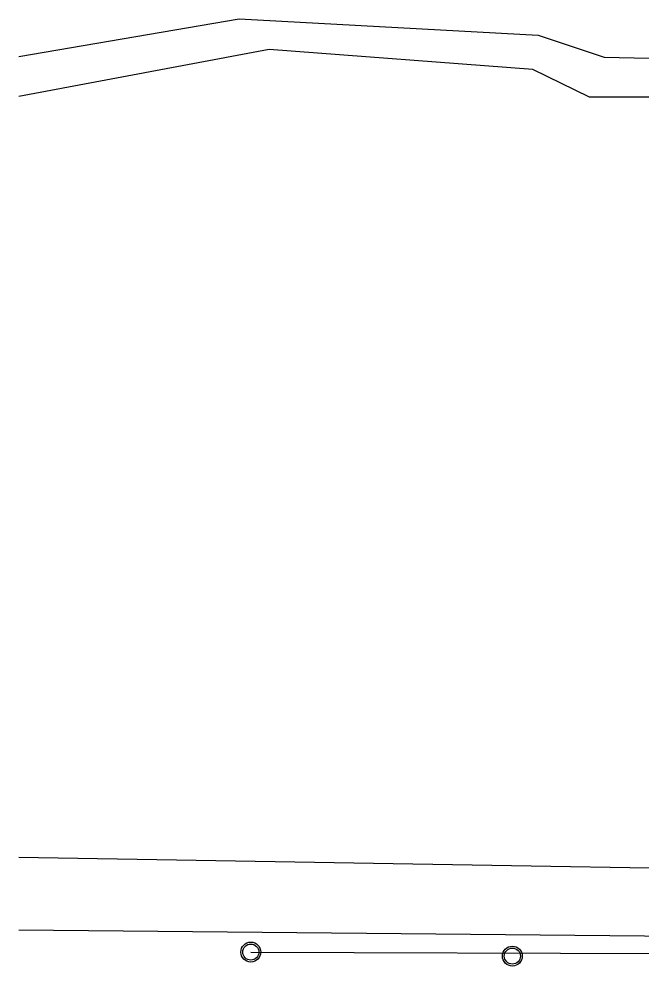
# Model space of a CAD drawing. Extents: x 196 to 641, y -49 to 322.
# Drawn here: x 201.6 to 269.6, y 218.6 to 322 of the extents above; entities that cross this region are included whole.
import ezdxf

# ---------------------------------------------------------------- set-up
doc = ezdxf.new("R2010")
doc.units = 0
doc.header["$MEASUREMENT"] = 0
doc.layers.add('_ARQ', color=5, linetype='Continuous')

msp = doc.modelspace()

# ---------------------------------------------------------------- linework, layer by layer
at = {"layer": '_ARQ'}
msp.add_line((226.878, 220.136), (351.714, 219.695), dxfattribs=at)
for points in [[(201.579, 317.866), (225.606, 321.978), (258.235, 320.201), (265.428, 317.805), (324.369, 316.509), (335.365, 311.564), (338.664, 300.355), (338.886, 290.314), (336.687, 269.874), (331.738, 228.489), (362.579, 228.489), (387.495, 225.993), (399.182, 256.44)], [(201.579, 230.511), (326.276, 228.371), (333.828, 275.218), (335.715, 290.82), (333.313, 306.079), (330.397, 310.365), (322.162, 313.451), (310.324, 313.451), (263.832, 313.451), (257.65, 316.473), (228.89, 318.627), (201.579, 313.501)], [(387.368, 220.739), (201.579, 222.541)]]:
    msp.add_lwpolyline(points, dxfattribs=at)
for centre, radius in [((226.878, 220.136), 1.086), ((226.878, 220.136), 0.878), ((255.415, 219.695), 1.086), ((255.415, 219.695), 0.878)]:
    msp.add_circle(centre, radius, dxfattribs=at)

doc.saveas('drawing.dxf')
